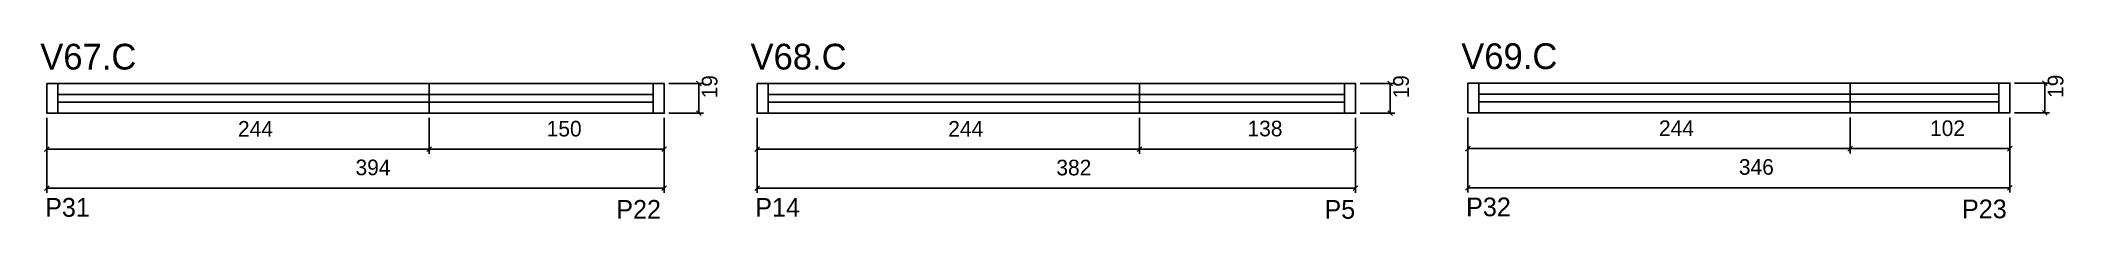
# Model space of a CAD drawing. Header units: metres. Extents: x 4104 to 5395, y -1012 to -899.
import ezdxf

# ---------------------------------------------------------------- set-up
doc = ezdxf.new("R2010")
doc.units = ezdxf.units.M
for name, color, linetype in [('5', 7, 'Continuous'), ('COTA', 7, 'Continuous'), ('NOMENCLATURA', 7, 'Continuous'), ('Painéis', 7, 'Continuous'), ('SARR_2.2x7', 7, 'Continuous')]:
    doc.layers.add(name, color=color, linetype=linetype)

msp = doc.modelspace()

# ---------------------------------------------------------------- linework, layer by layer
at = {"layer": 'COTA', "color": 4, "lineweight": 25}
for p, q in [((4504.9, -925.3), (4527, -925.3)), ((4524, -944.3), (4524, -925.3)), ((4946.2, -925.3), (4968.3, -925.3)), ((4965.3, -944.3), (4965.3, -925.3)), ((5363.8, -925), (5386, -925)), ((5383, -944), (5383, -925)), ((4107.9, -947.3), (4107.9, -995.3)), ((4501.9, -947.3), (4501.9, -995.3)), ((4504.9, -944.3), (4527, -944.3)), ((4561.2, -947.3), (4561.2, -995.3)), ((4943.2, -947.3), (4943.2, -995.3)), ((4946.2, -944.3), (4968.3, -944.3)), ((5014.8, -947), (5014.8, -995)), ((5360.8, -947), (5360.8, -995)), ((5363.8, -944), (5386, -944)), ((4107.9, -992.3), (4501.9, -992.3)), ((4561.2, -992.3), (4943.2, -992.3)), ((5014.8, -992), (5360.8, -992))]:
    msp.add_line(p, q, dxfattribs=at)
at = {"layer": 'COTA', "color": 0, "lineweight": 25}
for p, q in [((4525.5, -926.8), (4522.5, -923.8)), ((4966.8, -926.8), (4963.8, -923.8)), ((5384.5, -926.5), (5381.5, -923.5)), ((5381.5, -942.5), (5384.5, -945.5)), ((4522.5, -942.8), (4525.5, -945.8)), ((4963.8, -942.8), (4966.8, -945.8)), ((4109.4, -990.8), (4106.4, -993.8)), ((4500.4, -993.8), (4503.4, -990.8)), ((4562.7, -990.8), (4559.7, -993.8)), ((4941.7, -993.8), (4944.7, -990.8)), ((5016.3, -990.5), (5013.3, -993.5)), ((5359.3, -993.5), (5362.3, -990.5))]:
    msp.add_line(p, q, dxfattribs=at)
at = {"layer": 'Painéis', "color": 200, "lineweight": 25}
for p, q in [((4351.9, -944.3), (4351.9, -925.3)), ((4805.2, -944.3), (4805.2, -925.3)), ((5258.8, -944), (5258.8, -925))]:
    msp.add_line(p, q, dxfattribs=at)
at = {"layer": 'Painéis', "color": 4, "lineweight": 25}
for p, q in [((4107.9, -947.3), (4107.9, -970.3)), ((4351.9, -947.3), (4351.9, -970.3)), ((4351.9, -947.3), (4351.9, -970.3)), ((4501.9, -947.3), (4501.9, -970.3)), ((4561.2, -947.3), (4561.2, -970.3)), ((4805.2, -947.3), (4805.2, -970.3)), ((4805.2, -947.3), (4805.2, -970.3)), ((4943.2, -947.3), (4943.2, -970.3)), ((5014.8, -947), (5014.8, -970)), ((5258.8, -947), (5258.8, -970)), ((5258.8, -947), (5258.8, -970)), ((5360.8, -947), (5360.8, -970)), ((4107.9, -967.3), (4351.9, -967.3)), ((4351.9, -967.3), (4501.9, -967.3)), ((4561.2, -967.3), (4805.2, -967.3)), ((4805.2, -967.3), (4943.2, -967.3)), ((5014.8, -967), (5258.8, -967)), ((5258.8, -967), (5360.8, -967))]:
    msp.add_line(p, q, dxfattribs=at)
at = {"layer": 'Painéis', "color": 0, "lineweight": 25}
for p, q in [((4109.4, -965.8), (4106.4, -968.8)), ((4350.4, -968.8), (4353.4, -965.8)), ((4353.4, -965.8), (4350.4, -968.8)), ((4500.4, -968.8), (4503.4, -965.8)), ((4562.7, -965.8), (4559.7, -968.8)), ((4803.7, -968.8), (4806.7, -965.8)), ((4806.7, -965.8), (4803.7, -968.8)), ((4941.7, -968.8), (4944.7, -965.8)), ((5016.3, -965.5), (5013.3, -968.5)), ((5257.3, -968.5), (5260.3, -965.5)), ((5260.3, -965.5), (5257.3, -968.5)), ((5359.3, -968.5), (5362.3, -965.5))]:
    msp.add_line(p, q, dxfattribs=at)
at = {"layer": 'Painéis', "color": 200, "lineweight": 25}
for points in [[(4107.9, -925.3), (4107.9, -944.3), (4501.9, -944.3), (4501.9, -925.3), (4107.9, -925.3)], [(4561.2, -925.3), (4561.2, -944.3), (4943.2, -944.3), (4943.2, -925.3), (4561.2, -925.3)], [(5014.8, -925), (5014.8, -944), (5360.8, -944), (5360.8, -925), (5014.8, -925)]]:
    msp.add_lwpolyline(points, dxfattribs=at)
at = {"layer": 'SARR_2.2x7', "color": 40, "lineweight": 25}
for p, q in [((4114.9, -925.3), (4114.9, -944.3)), ((4494.9, -925.3), (4494.9, -944.3)), ((4568.2, -925.3), (4568.2, -944.3)), ((4936.2, -925.3), (4936.2, -944.3)), ((5021.8, -925), (5021.8, -944)), ((5353.8, -925), (5353.8, -944)), ((4351.9, -932.3), (4114.9, -932.3)), ((4114.9, -937.3), (4351.9, -937.3)), ((4494.9, -932.3), (4351.9, -932.3)), ((4351.9, -937.3), (4494.9, -937.3)), ((4805.2, -932.3), (4568.2, -932.3)), ((4568.2, -937.3), (4805.2, -937.3)), ((4936.2, -932.3), (4805.2, -932.3)), ((4805.2, -937.3), (4936.2, -937.3)), ((5258.8, -932), (5021.8, -932)), ((5021.8, -937), (5258.8, -937)), ((5353.8, -932), (5258.8, -932)), ((5258.8, -937), (5353.8, -937))]:
    msp.add_line(p, q, dxfattribs=at)

# ---------------------------------------------------------------- texts
at = {"layer": '5', "color": 5, "lineweight": 25}
for s, p in [('P31', (4106.8, -1010.6)), ('P22', (4471.3, -1011.9)), ('P14', (4560, -1010.6)), ('P5', (4923.3, -1011.9)), ('P32', (5013.7, -1010.3)), ('P23', (5330.2, -1011.6))]:
    msp.add_text(s, height=12, rotation=360, dxfattribs=at).set_placement(p)
at = {"layer": 'COTA', "color": 240, "lineweight": 25}
for p in [(4535.9, -934.8), (4977.2, -934.8), (5394.9, -934.5)]:
    msp.add_text('19', height=10, rotation=90, dxfattribs=at).set_placement(p)
for s, p in [('394', (4304.9, -984)), ('382', (4752.2, -984.1)), ('346', (5187.8, -983.7))]:
    msp.add_text(s, height=10, dxfattribs=at).set_placement(p)
at = {"layer": 'NOMENCLATURA', "color": 7, "lineweight": 25}
for s, p in [('V67.C', (4103.7, -916.3)), ('V68.C', (4557, -916.3)), ('V69.C', (5010.6, -916))]:
    msp.add_text(s, height=16.5, dxfattribs=at).set_placement(p)
at = {"layer": 'Painéis', "color": 240, "lineweight": 25}
for s, p in [('244', (4229.9, -959.3)), ('150', (4426.9, -959.2)), ('244', (4683.2, -959.3)), ('138', (4874.2, -959.1)), ('244', (5136.8, -958.9)), ('102', (5309.8, -958.9))]:
    msp.add_text(s, height=10, dxfattribs=at).set_placement(p)

doc.saveas('drawing.dxf')
